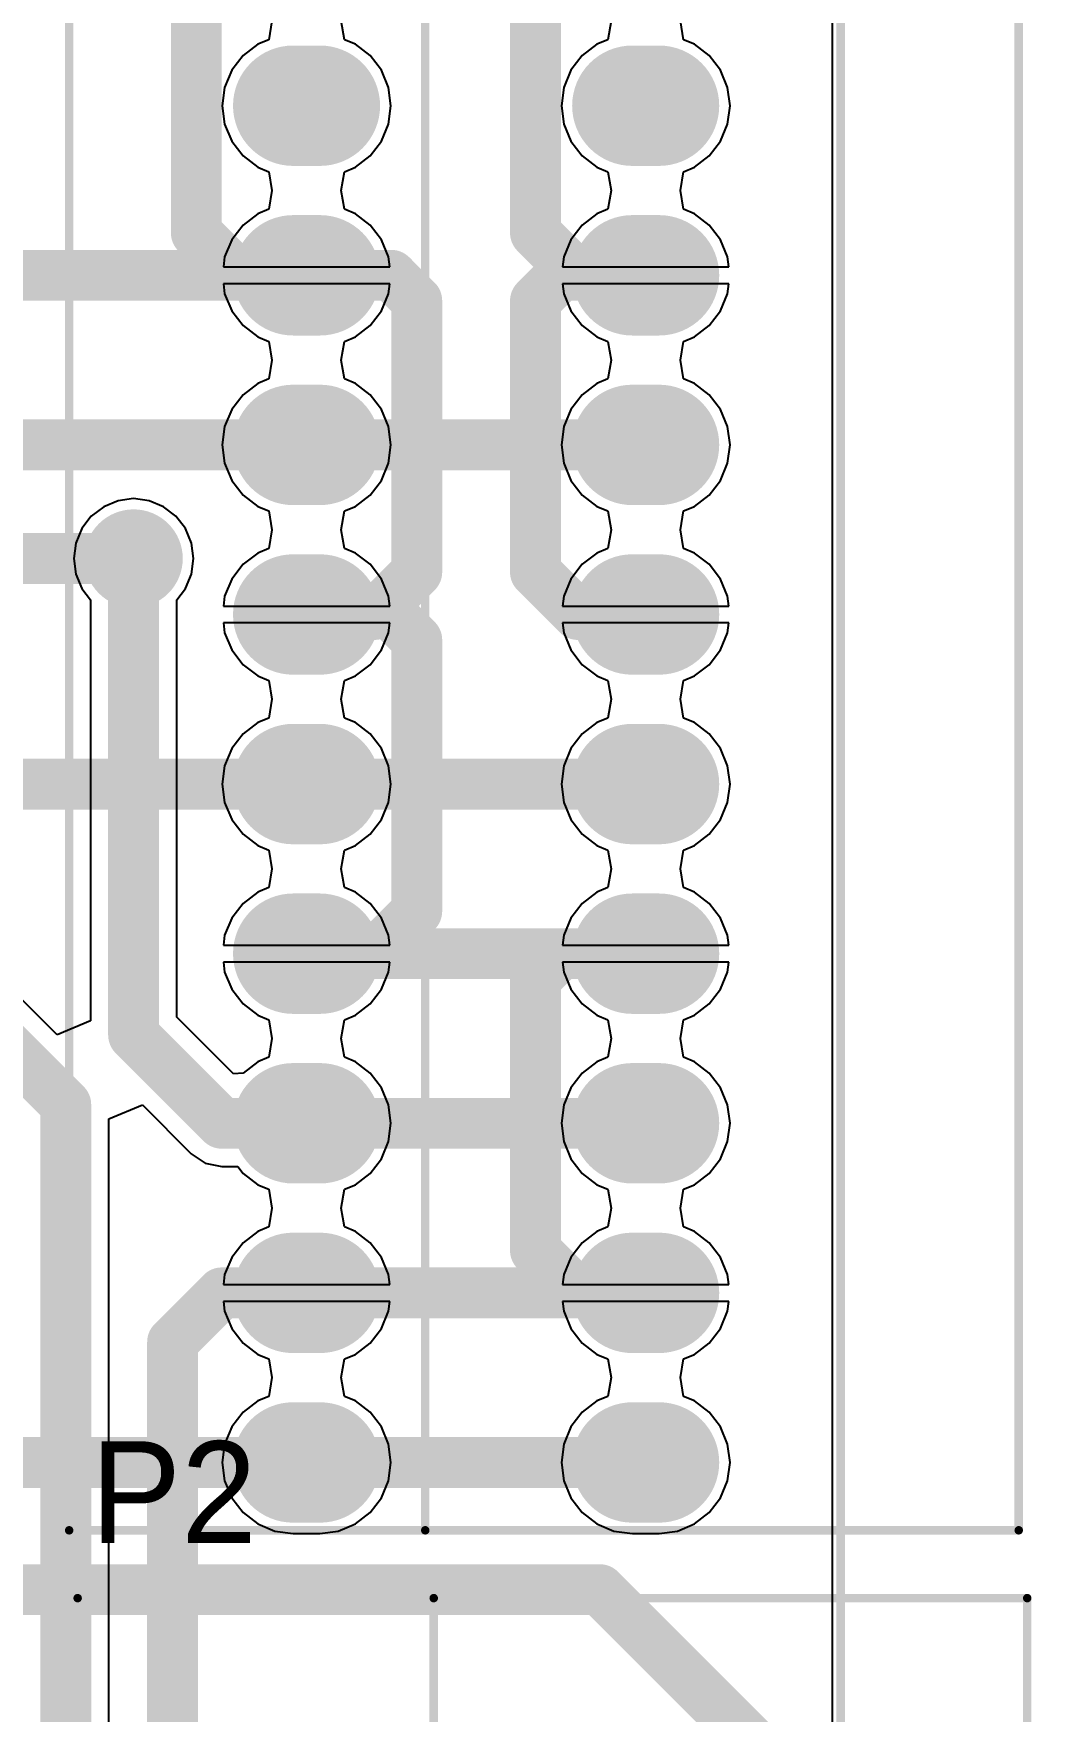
# Model space of a CAD drawing. Header units: millimetres. Extents: x 2.82 to 7.12, y 0.77 to 5.15.
# Drawn here: x 6.529 to 7.117, y 3.668 to 4.658 of the extents above; entities that cross this region are included whole.
import ezdxf

# ---------------------------------------------------------------- set-up
doc = ezdxf.new("R2010")
doc.units = ezdxf.units.MM
doc.header["$MEASUREMENT"] = 0
for name, color, linetype in [('BottomLayer', 5, 'Continuous'), ('BottomSolder', 6, 'Continuous'), ('Mechanical1', 6, 'Continuous'), ('MultiLayer', 9, 'Continuous'), ('PadHoleLayer', 156, 'Continuous'), ('TopLayer', 1, 'Continuous'), ('TopOverlay', 2, 'Continuous'), ('TopSolder', 216, 'Continuous'), ('ViaHoleLayer', 16, 'Continuous')]:
    doc.layers.add(name, color=color, linetype=linetype)

# ---------------------------------------------------------------- blocks, each defined once
blk = doc.blocks.new('S______T________40')
at = {"layer": 'TopOverlay', "const_width": 0.005}
for points in [[(-0.04, 0.34), (1.08, 0.34)], [(1.08, 0.34), (1.08, -0.22)], [(-0.04, 0.13), (1.08, 0.13)], [(-0.04, -0.22), (1.08, -0.22)]]:
    blk.add_lwpolyline(points, dxfattribs=at)
at = {"layer": 'TopOverlay', "const_width": 0.0025}
for points in [[(1.07875, 0.34, 1), (1.08125, 0.34, 1)], [(1.07875, 0.34, 1), (1.08125, 0.34, 1)], [(1.07875, 0.13, 1), (1.08125, 0.13, 1)], [(1.07875, -0.22, 1), (1.08125, -0.22, 1)], [(1.07875, -0.22, 1), (1.08125, -0.22, 1)]]:
    blk.add_lwpolyline(points, format="xyb", close=True, dxfattribs=at)
blk = doc.blocks.new('S______T________41')
at = {"layer": 'BottomLayer', "const_width": 0.06299}
for points in [[(0, 0.20787), (0, 0.19213)], [(0.1, 0.20787), (0.1, 0.19213)], [(0.2, 0.20787), (0.2, 0.19213)], [(0.3, 0.20787), (0.3, 0.19213)], [(0.4, 0.20787), (0.4, 0.19213)], [(0.5, 0.20787), (0.5, 0.19213)], [(0.6, 0.20787), (0.6, 0.19213)], [(0.7, 0.20787), (0.7, 0.19213)], [(0.8, 0.20787), (0.8, 0.19213)], [(0, 0.00787), (0, -0.00787)], [(0.1, 0.00787), (0.1, -0.00787)], [(0.2, 0.00787), (0.2, -0.00787)], [(0.3, 0.00787), (0.3, -0.00787)], [(0.4, 0.00787), (0.4, -0.00787)], [(0.5, 0.00787), (0.5, -0.00787)], [(0.6, 0.00787), (0.6, -0.00787)], [(0.7, 0.00787), (0.7, -0.00787)], [(0.8, 0.00787), (0.8, -0.00787)]]:
    blk.add_lwpolyline(points, dxfattribs=at)
at = {"layer": 'BottomLayer', "const_width": 0.0315}
for points in [[(-0.01575, 0.20787, 1), (0.01575, 0.20787, 1)], [(0.08425, 0.20787, 1), (0.11575, 0.20787, 1)], [(0.18425, 0.20787, 1), (0.21575, 0.20787, 1)], [(0.28425, 0.20787, 1), (0.31575, 0.20787, 1)], [(0.38425, 0.20787, 1), (0.41575, 0.20787, 1)], [(0.48425, 0.20787, 1), (0.51575, 0.20787, 1)], [(0.58425, 0.20787, 1), (0.61575, 0.20787, 1)], [(0.68425, 0.20787, 1), (0.71575, 0.20787, 1)], [(0.78425, 0.20787, 1), (0.81575, 0.20787, 1)], [(-0.01575, 0.19213, 1), (0.01575, 0.19213, 1)], [(0.08425, 0.19213, 1), (0.11575, 0.19213, 1)], [(0.18425, 0.19213, 1), (0.21575, 0.19213, 1)], [(0.28425, 0.19213, 1), (0.31575, 0.19213, 1)], [(0.38425, 0.19213, 1), (0.41575, 0.19213, 1)], [(0.48425, 0.19213, 1), (0.51575, 0.19213, 1)], [(0.58425, 0.19213, 1), (0.61575, 0.19213, 1)], [(0.68425, 0.19213, 1), (0.71575, 0.19213, 1)], [(0.78425, 0.19213, 1), (0.81575, 0.19213, 1)], [(-0.01575, 0.00787, 1), (0.01575, 0.00787, 1)], [(0.08425, 0.00787, 1), (0.11575, 0.00787, 1)], [(0.18425, 0.00787, 1), (0.21575, 0.00787, 1)], [(0.28425, 0.00787, 1), (0.31575, 0.00787, 1)], [(0.38425, 0.00787, 1), (0.41575, 0.00787, 1)], [(0.48425, 0.00787, 1), (0.51575, 0.00787, 1)], [(0.58425, 0.00787, 1), (0.61575, 0.00787, 1)], [(0.68425, 0.00787, 1), (0.71575, 0.00787, 1)], [(0.78425, 0.00787, 1), (0.81575, 0.00787, 1)], [(-0.01575, -0.00787, 1), (0.01575, -0.00787, 1)], [(0.08425, -0.00787, 1), (0.11575, -0.00787, 1)], [(0.18425, -0.00787, 1), (0.21575, -0.00787, 1)], [(0.28425, -0.00787, 1), (0.31575, -0.00787, 1)], [(0.38425, -0.00787, 1), (0.41575, -0.00787, 1)], [(0.48425, -0.00787, 1), (0.51575, -0.00787, 1)], [(0.58425, -0.00787, 1), (0.61575, -0.00787, 1)], [(0.68425, -0.00787, 1), (0.71575, -0.00787, 1)], [(0.78425, -0.00787, 1), (0.81575, -0.00787, 1)]]:
    blk.add_lwpolyline(points, format="xyb", close=True, dxfattribs=at)
at = {"layer": 'BottomSolder', "const_width": 0.07099}
for points in [[(0, 0.20787), (0, 0.19213)], [(0.1, 0.20787), (0.1, 0.19213)], [(0.2, 0.20787), (0.2, 0.19213)], [(0.3, 0.20787), (0.3, 0.19213)], [(0.4, 0.20787), (0.4, 0.19213)], [(0.5, 0.20787), (0.5, 0.19213)], [(0.6, 0.20787), (0.6, 0.19213)], [(0.7, 0.20787), (0.7, 0.19213)], [(0.8, 0.20787), (0.8, 0.19213)], [(0, 0.00787), (0, -0.00787)], [(0.1, 0.00787), (0.1, -0.00787)], [(0.2, 0.00787), (0.2, -0.00787)], [(0.3, 0.00787), (0.3, -0.00787)], [(0.4, 0.00787), (0.4, -0.00787)], [(0.5, 0.00787), (0.5, -0.00787)], [(0.6, 0.00787), (0.6, -0.00787)], [(0.7, 0.00787), (0.7, -0.00787)], [(0.8, 0.00787), (0.8, -0.00787)]]:
    blk.add_lwpolyline(points, dxfattribs=at)
at = {"layer": 'BottomSolder', "const_width": 0.0355}
for points in [[(-0.01775, 0.20787, 1), (0.01775, 0.20787, 1)], [(0.08225, 0.20787, 1), (0.11775, 0.20787, 1)], [(0.18225, 0.20787, 1), (0.21775, 0.20787, 1)], [(0.28225, 0.20787, 1), (0.31775, 0.20787, 1)], [(0.38225, 0.20787, 1), (0.41775, 0.20787, 1)], [(0.48225, 0.20787, 1), (0.51775, 0.20787, 1)], [(0.58225, 0.20787, 1), (0.61775, 0.20787, 1)], [(0.68225, 0.20787, 1), (0.71775, 0.20787, 1)], [(0.78225, 0.20787, 1), (0.81775, 0.20787, 1)], [(-0.01775, 0.19213, 1), (0.01775, 0.19213, 1)], [(0.08225, 0.19213, 1), (0.11775, 0.19213, 1)], [(0.18225, 0.19213, 1), (0.21775, 0.19213, 1)], [(0.28225, 0.19213, 1), (0.31775, 0.19213, 1)], [(0.38225, 0.19213, 1), (0.41775, 0.19213, 1)], [(0.48225, 0.19213, 1), (0.51775, 0.19213, 1)], [(0.58225, 0.19213, 1), (0.61775, 0.19213, 1)], [(0.68225, 0.19213, 1), (0.71775, 0.19213, 1)], [(0.78225, 0.19213, 1), (0.81775, 0.19213, 1)], [(-0.01775, 0.00787, 1), (0.01775, 0.00787, 1)], [(0.08225, 0.00787, 1), (0.11775, 0.00787, 1)], [(0.18225, 0.00787, 1), (0.21775, 0.00787, 1)], [(0.28225, 0.00787, 1), (0.31775, 0.00787, 1)], [(0.38225, 0.00787, 1), (0.41775, 0.00787, 1)], [(0.48225, 0.00787, 1), (0.51775, 0.00787, 1)], [(0.58225, 0.00787, 1), (0.61775, 0.00787, 1)], [(0.68225, 0.00787, 1), (0.71775, 0.00787, 1)], [(0.78225, 0.00787, 1), (0.81775, 0.00787, 1)], [(-0.01775, -0.00787, 1), (0.01775, -0.00787, 1)], [(0.08225, -0.00787, 1), (0.11775, -0.00787, 1)], [(0.18225, -0.00787, 1), (0.21775, -0.00787, 1)], [(0.28225, -0.00787, 1), (0.31775, -0.00787, 1)], [(0.38225, -0.00787, 1), (0.41775, -0.00787, 1)], [(0.48225, -0.00787, 1), (0.51775, -0.00787, 1)], [(0.58225, -0.00787, 1), (0.61775, -0.00787, 1)], [(0.68225, -0.00787, 1), (0.71775, -0.00787, 1)], [(0.78225, -0.00787, 1), (0.81775, -0.00787, 1)]]:
    blk.add_lwpolyline(points, format="xyb", close=True, dxfattribs=at)
at = {"layer": 'MultiLayer', "const_width": 0.06299}
for points in [[(0, 0.20787), (0, 0.19213)], [(0.1, 0.20787), (0.1, 0.19213)], [(0.2, 0.20787), (0.2, 0.19213)], [(0.3, 0.20787), (0.3, 0.19213)], [(0.4, 0.20787), (0.4, 0.19213)], [(0.5, 0.20787), (0.5, 0.19213)], [(0.6, 0.20787), (0.6, 0.19213)], [(0.7, 0.20787), (0.7, 0.19213)], [(0.8, 0.20787), (0.8, 0.19213)], [(0, 0.00787), (0, -0.00787)], [(0.1, 0.00787), (0.1, -0.00787)], [(0.2, 0.00787), (0.2, -0.00787)], [(0.3, 0.00787), (0.3, -0.00787)], [(0.4, 0.00787), (0.4, -0.00787)], [(0.5, 0.00787), (0.5, -0.00787)], [(0.6, 0.00787), (0.6, -0.00787)], [(0.7, 0.00787), (0.7, -0.00787)], [(0.8, 0.00787), (0.8, -0.00787)]]:
    blk.add_lwpolyline(points, dxfattribs=at)
at = {"layer": 'MultiLayer', "const_width": 0.0315}
for points in [[(-0.01575, 0.20787, 1), (0.01575, 0.20787, 1)], [(0.08425, 0.20787, 1), (0.11575, 0.20787, 1)], [(0.18425, 0.20787, 1), (0.21575, 0.20787, 1)], [(0.28425, 0.20787, 1), (0.31575, 0.20787, 1)], [(0.38425, 0.20787, 1), (0.41575, 0.20787, 1)], [(0.48425, 0.20787, 1), (0.51575, 0.20787, 1)], [(0.58425, 0.20787, 1), (0.61575, 0.20787, 1)], [(0.68425, 0.20787, 1), (0.71575, 0.20787, 1)], [(0.78425, 0.20787, 1), (0.81575, 0.20787, 1)], [(-0.01575, 0.19213, 1), (0.01575, 0.19213, 1)], [(0.08425, 0.19213, 1), (0.11575, 0.19213, 1)], [(0.18425, 0.19213, 1), (0.21575, 0.19213, 1)], [(0.28425, 0.19213, 1), (0.31575, 0.19213, 1)], [(0.38425, 0.19213, 1), (0.41575, 0.19213, 1)], [(0.48425, 0.19213, 1), (0.51575, 0.19213, 1)], [(0.58425, 0.19213, 1), (0.61575, 0.19213, 1)], [(0.68425, 0.19213, 1), (0.71575, 0.19213, 1)], [(0.78425, 0.19213, 1), (0.81575, 0.19213, 1)], [(-0.01575, 0.00787, 1), (0.01575, 0.00787, 1)], [(0.08425, 0.00787, 1), (0.11575, 0.00787, 1)], [(0.18425, 0.00787, 1), (0.21575, 0.00787, 1)], [(0.28425, 0.00787, 1), (0.31575, 0.00787, 1)], [(0.38425, 0.00787, 1), (0.41575, 0.00787, 1)], [(0.48425, 0.00787, 1), (0.51575, 0.00787, 1)], [(0.58425, 0.00787, 1), (0.61575, 0.00787, 1)], [(0.68425, 0.00787, 1), (0.71575, 0.00787, 1)], [(0.78425, 0.00787, 1), (0.81575, 0.00787, 1)], [(-0.01575, -0.00787, 1), (0.01575, -0.00787, 1)], [(0.08425, -0.00787, 1), (0.11575, -0.00787, 1)], [(0.18425, -0.00787, 1), (0.21575, -0.00787, 1)], [(0.28425, -0.00787, 1), (0.31575, -0.00787, 1)], [(0.38425, -0.00787, 1), (0.41575, -0.00787, 1)], [(0.48425, -0.00787, 1), (0.51575, -0.00787, 1)], [(0.58425, -0.00787, 1), (0.61575, -0.00787, 1)], [(0.68425, -0.00787, 1), (0.71575, -0.00787, 1)], [(0.78425, -0.00787, 1), (0.81575, -0.00787, 1)]]:
    blk.add_lwpolyline(points, format="xyb", close=True, dxfattribs=at)
at = {"layer": 'PadHoleLayer', "const_width": 0.01969}
for points in [[(-0.00984, 0.2, 1), (0.00984, 0.2, 1)], [(0.09016, 0.2, 1), (0.10984, 0.2, 1)], [(0.19016, 0.2, 1), (0.20984, 0.2, 1)], [(0.29016, 0.2, 1), (0.30984, 0.2, 1)], [(0.39016, 0.2, 1), (0.40984, 0.2, 1)], [(0.49016, 0.2, 1), (0.50984, 0.2, 1)], [(0.59016, 0.2, 1), (0.60984, 0.2, 1)], [(0.69016, 0.2, 1), (0.70984, 0.2, 1)], [(0.79016, 0.2, 1), (0.80984, 0.2, 1)], [(-0.00984, 0, 1), (0.00984, 0, 1)], [(0.09016, 0, 1), (0.10984, 0, 1)], [(0.19016, 0, 1), (0.20984, 0, 1)], [(0.29016, 0, 1), (0.30984, 0, 1)], [(0.39016, 0, 1), (0.40984, 0, 1)], [(0.49016, 0, 1), (0.50984, 0, 1)], [(0.59016, 0, 1), (0.60984, 0, 1)], [(0.69016, 0, 1), (0.70984, 0, 1)], [(0.79016, 0, 1), (0.80984, 0, 1)]]:
    blk.add_lwpolyline(points, format="xyb", close=True, dxfattribs=at)
at = {"layer": 'TopLayer', "const_width": 0.06299}
for points in [[(0, 0.20787), (0, 0.19213)], [(0.1, 0.20787), (0.1, 0.19213)], [(0.2, 0.20787), (0.2, 0.19213)], [(0.3, 0.20787), (0.3, 0.19213)], [(0.4, 0.20787), (0.4, 0.19213)], [(0.5, 0.20787), (0.5, 0.19213)], [(0.6, 0.20787), (0.6, 0.19213)], [(0.7, 0.20787), (0.7, 0.19213)], [(0.8, 0.20787), (0.8, 0.19213)], [(0, 0.00787), (0, -0.00787)], [(0.1, 0.00787), (0.1, -0.00787)], [(0.2, 0.00787), (0.2, -0.00787)], [(0.3, 0.00787), (0.3, -0.00787)], [(0.4, 0.00787), (0.4, -0.00787)], [(0.5, 0.00787), (0.5, -0.00787)], [(0.6, 0.00787), (0.6, -0.00787)], [(0.7, 0.00787), (0.7, -0.00787)], [(0.8, 0.00787), (0.8, -0.00787)]]:
    blk.add_lwpolyline(points, dxfattribs=at)
at = {"layer": 'TopLayer', "const_width": 0.0315}
for points in [[(-0.01575, 0.20787, 1), (0.01575, 0.20787, 1)], [(0.08425, 0.20787, 1), (0.11575, 0.20787, 1)], [(0.18425, 0.20787, 1), (0.21575, 0.20787, 1)], [(0.28425, 0.20787, 1), (0.31575, 0.20787, 1)], [(0.38425, 0.20787, 1), (0.41575, 0.20787, 1)], [(0.48425, 0.20787, 1), (0.51575, 0.20787, 1)], [(0.58425, 0.20787, 1), (0.61575, 0.20787, 1)], [(0.68425, 0.20787, 1), (0.71575, 0.20787, 1)], [(0.78425, 0.20787, 1), (0.81575, 0.20787, 1)], [(-0.01575, 0.19213, 1), (0.01575, 0.19213, 1)], [(0.08425, 0.19213, 1), (0.11575, 0.19213, 1)], [(0.18425, 0.19213, 1), (0.21575, 0.19213, 1)], [(0.28425, 0.19213, 1), (0.31575, 0.19213, 1)], [(0.38425, 0.19213, 1), (0.41575, 0.19213, 1)], [(0.48425, 0.19213, 1), (0.51575, 0.19213, 1)], [(0.58425, 0.19213, 1), (0.61575, 0.19213, 1)], [(0.68425, 0.19213, 1), (0.71575, 0.19213, 1)], [(0.78425, 0.19213, 1), (0.81575, 0.19213, 1)], [(-0.01575, 0.00787, 1), (0.01575, 0.00787, 1)], [(0.08425, 0.00787, 1), (0.11575, 0.00787, 1)], [(0.18425, 0.00787, 1), (0.21575, 0.00787, 1)], [(0.28425, 0.00787, 1), (0.31575, 0.00787, 1)], [(0.38425, 0.00787, 1), (0.41575, 0.00787, 1)], [(0.48425, 0.00787, 1), (0.51575, 0.00787, 1)], [(0.58425, 0.00787, 1), (0.61575, 0.00787, 1)], [(0.68425, 0.00787, 1), (0.71575, 0.00787, 1)], [(0.78425, 0.00787, 1), (0.81575, 0.00787, 1)], [(-0.01575, -0.00787, 1), (0.01575, -0.00787, 1)], [(0.08425, -0.00787, 1), (0.11575, -0.00787, 1)], [(0.18425, -0.00787, 1), (0.21575, -0.00787, 1)], [(0.28425, -0.00787, 1), (0.31575, -0.00787, 1)], [(0.38425, -0.00787, 1), (0.41575, -0.00787, 1)], [(0.48425, -0.00787, 1), (0.51575, -0.00787, 1)], [(0.58425, -0.00787, 1), (0.61575, -0.00787, 1)], [(0.68425, -0.00787, 1), (0.71575, -0.00787, 1)], [(0.78425, -0.00787, 1), (0.81575, -0.00787, 1)]]:
    blk.add_lwpolyline(points, format="xyb", close=True, dxfattribs=at)
at = {"layer": 'TopOverlay', "const_width": 0.005}
for points in [[(-0.04, 0.34), (1.08, 0.34)], [(-0.04, 0.34), (-0.04, -0.22)], [(-0.04, 0.13), (1.08, 0.13)], [(-0.04, -0.22), (1.08, -0.22)]]:
    blk.add_lwpolyline(points, dxfattribs=at)
at = {"layer": 'TopOverlay', "const_width": 0.0025}
for points in [[(-0.04125, 0.34, 1), (-0.03875, 0.34, 1)], [(-0.04125, 0.34, 1), (-0.03875, 0.34, 1)], [(-0.04125, 0.13, 1), (-0.03875, 0.13, 1)], [(-0.04125, -0.22, 1), (-0.03875, -0.22, 1)], [(-0.04125, -0.22, 1), (-0.03875, -0.22, 1)]]:
    blk.add_lwpolyline(points, format="xyb", close=True, dxfattribs=at)
at = {"layer": 'TopSolder', "const_width": 0.07099}
for points in [[(0, 0.20787), (0, 0.19213)], [(0.1, 0.20787), (0.1, 0.19213)], [(0.2, 0.20787), (0.2, 0.19213)], [(0.3, 0.20787), (0.3, 0.19213)], [(0.4, 0.20787), (0.4, 0.19213)], [(0.5, 0.20787), (0.5, 0.19213)], [(0.6, 0.20787), (0.6, 0.19213)], [(0.7, 0.20787), (0.7, 0.19213)], [(0.8, 0.20787), (0.8, 0.19213)], [(0, 0.00787), (0, -0.00787)], [(0.1, 0.00787), (0.1, -0.00787)], [(0.2, 0.00787), (0.2, -0.00787)], [(0.3, 0.00787), (0.3, -0.00787)], [(0.4, 0.00787), (0.4, -0.00787)], [(0.5, 0.00787), (0.5, -0.00787)], [(0.6, 0.00787), (0.6, -0.00787)], [(0.7, 0.00787), (0.7, -0.00787)], [(0.8, 0.00787), (0.8, -0.00787)]]:
    blk.add_lwpolyline(points, dxfattribs=at)
at = {"layer": 'TopSolder', "const_width": 0.0355}
for points in [[(-0.01775, 0.20787, 1), (0.01775, 0.20787, 1)], [(0.08225, 0.20787, 1), (0.11775, 0.20787, 1)], [(0.18225, 0.20787, 1), (0.21775, 0.20787, 1)], [(0.28225, 0.20787, 1), (0.31775, 0.20787, 1)], [(0.38225, 0.20787, 1), (0.41775, 0.20787, 1)], [(0.48225, 0.20787, 1), (0.51775, 0.20787, 1)], [(0.58225, 0.20787, 1), (0.61775, 0.20787, 1)], [(0.68225, 0.20787, 1), (0.71775, 0.20787, 1)], [(0.78225, 0.20787, 1), (0.81775, 0.20787, 1)], [(-0.01775, 0.19213, 1), (0.01775, 0.19213, 1)], [(0.08225, 0.19213, 1), (0.11775, 0.19213, 1)], [(0.18225, 0.19213, 1), (0.21775, 0.19213, 1)], [(0.28225, 0.19213, 1), (0.31775, 0.19213, 1)], [(0.38225, 0.19213, 1), (0.41775, 0.19213, 1)], [(0.48225, 0.19213, 1), (0.51775, 0.19213, 1)], [(0.58225, 0.19213, 1), (0.61775, 0.19213, 1)], [(0.68225, 0.19213, 1), (0.71775, 0.19213, 1)], [(0.78225, 0.19213, 1), (0.81775, 0.19213, 1)], [(-0.01775, 0.00787, 1), (0.01775, 0.00787, 1)], [(0.08225, 0.00787, 1), (0.11775, 0.00787, 1)], [(0.18225, 0.00787, 1), (0.21775, 0.00787, 1)], [(0.28225, 0.00787, 1), (0.31775, 0.00787, 1)], [(0.38225, 0.00787, 1), (0.41775, 0.00787, 1)], [(0.48225, 0.00787, 1), (0.51775, 0.00787, 1)], [(0.58225, 0.00787, 1), (0.61775, 0.00787, 1)], [(0.68225, 0.00787, 1), (0.71775, 0.00787, 1)], [(0.78225, 0.00787, 1), (0.81775, 0.00787, 1)], [(-0.01775, -0.00787, 1), (0.01775, -0.00787, 1)], [(0.08225, -0.00787, 1), (0.11775, -0.00787, 1)], [(0.18225, -0.00787, 1), (0.21775, -0.00787, 1)], [(0.28225, -0.00787, 1), (0.31775, -0.00787, 1)], [(0.38225, -0.00787, 1), (0.41775, -0.00787, 1)], [(0.48225, -0.00787, 1), (0.51775, -0.00787, 1)], [(0.58225, -0.00787, 1), (0.61775, -0.00787, 1)], [(0.68225, -0.00787, 1), (0.71775, -0.00787, 1)], [(0.78225, -0.00787, 1), (0.81775, -0.00787, 1)]]:
    blk.add_lwpolyline(points, format="xyb", close=True, dxfattribs=at)

msp = doc.modelspace()

# ---------------------------------------------------------------- linework, layer by layer
at = {"layer": 'BottomLayer', "const_width": 0.03}
for points in [[(6.48964, 4.515), (6.69, 4.515)], [(6.227, 4.415), (6.69, 4.415)], [(6.69, 4.415), (6.89, 4.415)], [(4.46233, 4.348), (6.588, 4.348)], [(4.40843, 4.215), (6.69, 4.215)], [(6.69, 4.215), (6.89, 4.215)], [(6.69, 4.115), (6.89, 4.115)], [(6.69, 4.015), (6.89, 4.015)], [(6.69, 3.915), (6.89, 3.915)], [(6.392, 3.815), (6.69, 3.815)], [(6.69, 3.815), (6.89, 3.815)], [(5.58554, 3.74), (6.863, 3.74)], [(6.863, 3.74), (6.96, 3.643)]]:
    msp.add_lwpolyline(points, dxfattribs=at)
at = {"layer": 'BottomLayer'}
for points, const_width in [([(6.6825, 4.515, 1), (6.6975, 4.515, 1)], 0.015), ([(6.6825, 4.415, 1), (6.6975, 4.415, 1)], 0.015), ([(6.6825, 4.415, 1), (6.6975, 4.415, 1)], 0.015), ([(6.8825, 4.415, 1), (6.8975, 4.415, 1)], 0.015), ([(6.5755, 4.348, 1), (6.6005, 4.348, 1)], 0.025), ([(6.5805, 4.348, 1), (6.5955, 4.348, 1)], 0.015), ([(6.6825, 4.215, 1), (6.6975, 4.215, 1)], 0.015), ([(6.6825, 4.215, 1), (6.6975, 4.215, 1)], 0.015), ([(6.8825, 4.215, 1), (6.8975, 4.215, 1)], 0.015), ([(6.6825, 4.115, 1), (6.6975, 4.115, 1)], 0.015), ([(6.8825, 4.115, 1), (6.8975, 4.115, 1)], 0.015), ([(6.6825, 4.015, 1), (6.6975, 4.015, 1)], 0.015), ([(6.8825, 4.015, 1), (6.8975, 4.015, 1)], 0.015), ([(6.6825, 3.915, 1), (6.6975, 3.915, 1)], 0.015), ([(6.8825, 3.915, 1), (6.8975, 3.915, 1)], 0.015), ([(6.6825, 3.815, 1), (6.6975, 3.815, 1)], 0.015), ([(6.6825, 3.815, 1), (6.6975, 3.815, 1)], 0.015), ([(6.8825, 3.815, 1), (6.8975, 3.815, 1)], 0.015), ([(6.8555, 3.74, 1), (6.8705, 3.74, 1)], 0.015), ([(6.8555, 3.74, 1), (6.8705, 3.74, 1)], 0.015)]:
    msp.add_lwpolyline(points, format="xyb", close=True, dxfattribs=dict(at, const_width=const_width))
at = {"layer": 'BottomSolder', "const_width": 0.029}
msp.add_lwpolyline([(6.5735, 4.348, 1), (6.6025, 4.348, 1)], format="xyb", close=True, dxfattribs=at)
at = {"layer": 'Mechanical1', "const_width": 0.005}
msp.add_lwpolyline([(7.005, 0.995), (7.005, 4.945)], dxfattribs=at)
at = {"layer": 'MultiLayer', "const_width": 0.025}
msp.add_lwpolyline([(6.5755, 4.348, 1), (6.6005, 4.348, 1)], format="xyb", close=True, dxfattribs=at)
at = {"layer": 'TopLayer'}
for p, q in [((7, 4.90216), (7, 1)), ((6.66956, 4.665), (6.66769, 4.65394)), ((6.71231, 4.65394), (6.71044, 4.665)), ((6.86956, 4.665), (6.86769, 4.65394)), ((6.91231, 4.65394), (6.91044, 4.665)), ((6.6612, 4.65125), (6.65253, 4.6446)), ((6.66769, 4.65394), (6.6612, 4.65125)), ((6.7188, 4.65125), (6.71231, 4.65394)), ((6.72747, 4.6446), (6.7188, 4.65125)), ((6.8612, 4.65125), (6.85253, 4.6446)), ((6.86769, 4.65394), (6.8612, 4.65125)), ((6.9188, 4.65125), (6.91231, 4.65394)), ((6.92747, 4.6446), (6.9188, 4.65125)), ((6.65253, 4.6446), (6.64588, 4.63593)), ((6.73412, 4.63593), (6.72747, 4.6446)), ((6.85253, 4.6446), (6.84588, 4.63593)), ((6.93412, 4.63593), (6.92747, 4.6446)), ((6.64588, 4.63593), (6.6417, 4.62583)), ((6.7383, 4.62583), (6.73412, 4.63593)), ((6.84588, 4.63593), (6.8417, 4.62583)), ((6.9383, 4.62583), (6.93412, 4.63593)), ((6.6417, 4.62583), (6.64027, 4.615)), ((6.73973, 4.615), (6.7383, 4.62583)), ((6.8417, 4.62583), (6.84027, 4.615)), ((6.93973, 4.615), (6.9383, 4.62583)), ((6.64027, 4.615), (6.6417, 4.60417)), ((6.7383, 4.60417), (6.73973, 4.615)), ((6.84027, 4.615), (6.8417, 4.60417)), ((6.9383, 4.60417), (6.93973, 4.615)), ((6.6417, 4.60417), (6.64588, 4.59407)), ((6.73412, 4.59407), (6.7383, 4.60417)), ((6.8417, 4.60417), (6.84588, 4.59407)), ((6.93412, 4.59407), (6.9383, 4.60417)), ((6.64588, 4.59407), (6.65253, 4.5854)), ((6.72747, 4.5854), (6.73412, 4.59407)), ((6.84588, 4.59407), (6.85253, 4.5854)), ((6.92747, 4.5854), (6.93412, 4.59407)), ((6.65253, 4.5854), (6.6612, 4.57875)), ((6.7188, 4.57875), (6.72747, 4.5854)), ((6.85253, 4.5854), (6.8612, 4.57875)), ((6.9188, 4.57875), (6.92747, 4.5854)), ((6.6612, 4.57875), (6.66769, 4.57606)), ((6.66769, 4.57606), (6.66956, 4.565)), ((6.71044, 4.565), (6.71231, 4.57606)), ((6.71231, 4.57606), (6.7188, 4.57875)), ((6.8612, 4.57875), (6.86769, 4.57606)), ((6.86769, 4.57606), (6.86956, 4.565)), ((6.91044, 4.565), (6.91231, 4.57606)), ((6.91231, 4.57606), (6.9188, 4.57875)), ((6.66956, 4.565), (6.66769, 4.55394)), ((6.71231, 4.55394), (6.71044, 4.565)), ((6.86956, 4.565), (6.86769, 4.55394)), ((6.91231, 4.55394), (6.91044, 4.565)), ((6.6612, 4.55125), (6.65253, 4.5446)), ((6.66769, 4.55394), (6.6612, 4.55125)), ((6.7188, 4.55125), (6.71231, 4.55394)), ((6.72747, 4.5446), (6.7188, 4.55125)), ((6.8612, 4.55125), (6.85253, 4.5446)), ((6.86769, 4.55394), (6.8612, 4.55125)), ((6.9188, 4.55125), (6.91231, 4.55394)), ((6.92747, 4.5446), (6.9188, 4.55125)), ((6.65253, 4.5446), (6.64588, 4.53593)), ((6.73412, 4.53593), (6.72747, 4.5446)), ((6.85253, 4.5446), (6.84588, 4.53593)), ((6.93412, 4.53593), (6.92747, 4.5446)), ((6.64588, 4.53593), (6.6417, 4.52583)), ((6.7383, 4.52583), (6.73412, 4.53593)), ((6.84588, 4.53593), (6.8417, 4.52583)), ((6.9383, 4.52583), (6.93412, 4.53593)), ((6.6417, 4.52583), (6.64093, 4.52)), ((6.73907, 4.52), (6.7383, 4.52583)), ((6.8417, 4.52583), (6.84093, 4.52)), ((6.93907, 4.52), (6.9383, 4.52583)), ((6.64093, 4.52), (6.69, 4.52)), ((6.69, 4.52), (6.73907, 4.52)), ((6.84093, 4.52), (6.89, 4.52)), ((6.89, 4.52), (6.93907, 4.52)), ((6.69, 4.51), (6.64093, 4.51)), ((6.64093, 4.51), (6.6417, 4.50417)), ((6.6417, 4.50417), (6.64588, 4.49407)), ((6.73907, 4.51), (6.69, 4.51)), ((6.73412, 4.49407), (6.7383, 4.50417)), ((6.7383, 4.50417), (6.73907, 4.51)), ((6.89, 4.51), (6.84093, 4.51)), ((6.84093, 4.51), (6.8417, 4.50417)), ((6.8417, 4.50417), (6.84588, 4.49407)), ((6.93907, 4.51), (6.89, 4.51)), ((6.93412, 4.49407), (6.9383, 4.50417)), ((6.9383, 4.50417), (6.93907, 4.51)), ((6.64588, 4.49407), (6.65253, 4.4854)), ((6.72747, 4.4854), (6.73412, 4.49407)), ((6.84588, 4.49407), (6.85253, 4.4854)), ((6.92747, 4.4854), (6.93412, 4.49407)), ((6.65253, 4.4854), (6.6612, 4.47875)), ((6.7188, 4.47875), (6.72747, 4.4854)), ((6.85253, 4.4854), (6.8612, 4.47875)), ((6.9188, 4.47875), (6.92747, 4.4854)), ((6.6612, 4.47875), (6.66769, 4.47606)), ((6.66769, 4.47606), (6.66956, 4.465)), ((6.71044, 4.465), (6.71231, 4.47606)), ((6.71231, 4.47606), (6.7188, 4.47875)), ((6.8612, 4.47875), (6.86769, 4.47606)), ((6.86769, 4.47606), (6.86956, 4.465)), ((6.91044, 4.465), (6.91231, 4.47606)), ((6.91231, 4.47606), (6.9188, 4.47875)), ((6.66956, 4.465), (6.66769, 4.45394)), ((6.71231, 4.45394), (6.71044, 4.465)), ((6.86956, 4.465), (6.86769, 4.45394)), ((6.91231, 4.45394), (6.91044, 4.465)), ((6.66769, 4.45394), (6.6612, 4.45125)), ((6.7188, 4.45125), (6.71231, 4.45394)), ((6.86769, 4.45394), (6.8612, 4.45125)), ((6.9188, 4.45125), (6.91231, 4.45394)), ((6.65253, 4.4446), (6.64588, 4.43593)), ((6.6612, 4.45125), (6.65253, 4.4446)), ((6.72747, 4.4446), (6.7188, 4.45125)), ((6.73412, 4.43593), (6.72747, 4.4446)), ((6.85253, 4.4446), (6.84588, 4.43593)), ((6.8612, 4.45125), (6.85253, 4.4446)), ((6.92747, 4.4446), (6.9188, 4.45125)), ((6.93412, 4.43593), (6.92747, 4.4446)), ((6.64588, 4.43593), (6.6417, 4.42583)), ((6.7383, 4.42583), (6.73412, 4.43593)), ((6.84588, 4.43593), (6.8417, 4.42583)), ((6.9383, 4.42583), (6.93412, 4.43593)), ((6.6417, 4.42583), (6.64027, 4.415)), ((6.73973, 4.415), (6.7383, 4.42583)), ((6.8417, 4.42583), (6.84027, 4.415)), ((6.93973, 4.415), (6.9383, 4.42583)), ((6.64027, 4.415), (6.6417, 4.40417)), ((6.7383, 4.40417), (6.73973, 4.415)), ((6.84027, 4.415), (6.8417, 4.40417)), ((6.9383, 4.40417), (6.93973, 4.415)), ((6.6417, 4.40417), (6.64588, 4.39407)), ((6.73412, 4.39407), (6.7383, 4.40417)), ((6.8417, 4.40417), (6.84588, 4.39407)), ((6.93412, 4.39407), (6.9383, 4.40417)), ((6.64588, 4.39407), (6.65253, 4.3854)), ((6.72747, 4.3854), (6.73412, 4.39407)), ((6.84588, 4.39407), (6.85253, 4.3854)), ((6.92747, 4.3854), (6.93412, 4.39407)), ((6.588, 4.3833), (6.57886, 4.3821)), ((6.59714, 4.3821), (6.588, 4.3833)), ((6.65253, 4.3854), (6.6612, 4.37875)), ((6.7188, 4.37875), (6.72747, 4.3854)), ((6.85253, 4.3854), (6.8612, 4.37875)), ((6.9188, 4.37875), (6.92747, 4.3854)), ((6.56304, 4.37296), (6.55743, 4.36565)), ((6.57035, 4.37857), (6.56304, 4.37296)), ((6.57886, 4.3821), (6.57035, 4.37857)), ((6.60565, 4.37857), (6.59714, 4.3821)), ((6.61296, 4.37296), (6.60565, 4.37857)), ((6.61857, 4.36565), (6.61296, 4.37296)), ((6.6612, 4.37875), (6.66769, 4.37606)), ((6.66769, 4.37606), (6.66956, 4.365)), ((6.71044, 4.365), (6.71231, 4.37606)), ((6.71231, 4.37606), (6.7188, 4.37875)), ((6.8612, 4.37875), (6.86769, 4.37606)), ((6.86769, 4.37606), (6.86956, 4.365)), ((6.91044, 4.365), (6.91231, 4.37606)), ((6.91231, 4.37606), (6.9188, 4.37875)), ((6.55743, 4.36565), (6.5539, 4.35714)), ((6.6221, 4.35714), (6.61857, 4.36565)), ((6.66956, 4.365), (6.66769, 4.35394)), ((6.71231, 4.35394), (6.71044, 4.365)), ((6.86956, 4.365), (6.86769, 4.35394)), ((6.91231, 4.35394), (6.91044, 4.365)), ((6.5539, 4.35714), (6.5527, 4.348)), ((6.6233, 4.348), (6.6221, 4.35714)), ((6.66769, 4.35394), (6.6612, 4.35125)), ((6.7188, 4.35125), (6.71231, 4.35394)), ((6.86769, 4.35394), (6.8612, 4.35125)), ((6.9188, 4.35125), (6.91231, 4.35394)), ((6.5527, 4.348), (6.5539, 4.33886)), ((6.6221, 4.33886), (6.6233, 4.348)), ((6.65253, 4.3446), (6.64588, 4.33593)), ((6.6612, 4.35125), (6.65253, 4.3446)), ((6.72747, 4.3446), (6.7188, 4.35125)), ((6.73412, 4.33593), (6.72747, 4.3446)), ((6.85253, 4.3446), (6.84588, 4.33593)), ((6.8612, 4.35125), (6.85253, 4.3446)), ((6.92747, 4.3446), (6.9188, 4.35125)), ((6.93412, 4.33593), (6.92747, 4.3446)), ((6.5539, 4.33886), (6.55743, 4.33035)), ((6.61857, 4.33035), (6.6221, 4.33886)), ((6.64588, 4.33593), (6.6417, 4.32583)), ((6.7383, 4.32583), (6.73412, 4.33593)), ((6.84588, 4.33593), (6.8417, 4.32583)), ((6.9383, 4.32583), (6.93412, 4.33593)), ((6.55743, 4.33035), (6.56251, 4.32373)), ((6.56251, 4.32373), (6.56251, 4.07538)), ((6.61349, 4.32373), (6.61857, 4.33035)), ((6.61349, 4.07756), (6.61349, 4.32373)), ((6.6417, 4.32583), (6.64093, 4.32)), ((6.73907, 4.32), (6.7383, 4.32583)), ((6.8417, 4.32583), (6.84093, 4.32)), ((6.93907, 4.32), (6.9383, 4.32583)), ((6.64093, 4.32), (6.69, 4.32)), ((6.69, 4.32), (6.73907, 4.32)), ((6.84093, 4.32), (6.89, 4.32)), ((6.89, 4.32), (6.93907, 4.32)), ((6.69, 4.31), (6.64093, 4.31)), ((6.64093, 4.31), (6.6417, 4.30417)), ((6.6417, 4.30417), (6.64588, 4.29407)), ((6.73907, 4.31), (6.69, 4.31)), ((6.73412, 4.29407), (6.7383, 4.30417)), ((6.7383, 4.30417), (6.73907, 4.31)), ((6.89, 4.31), (6.84093, 4.31)), ((6.84093, 4.31), (6.8417, 4.30417)), ((6.8417, 4.30417), (6.84588, 4.29407)), ((6.93907, 4.31), (6.89, 4.31)), ((6.93412, 4.29407), (6.9383, 4.30417)), ((6.9383, 4.30417), (6.93907, 4.31)), ((6.64588, 4.29407), (6.65253, 4.2854)), ((6.72747, 4.2854), (6.73412, 4.29407)), ((6.84588, 4.29407), (6.85253, 4.2854)), ((6.92747, 4.2854), (6.93412, 4.29407)), ((6.65253, 4.2854), (6.6612, 4.27875)), ((6.7188, 4.27875), (6.72747, 4.2854)), ((6.85253, 4.2854), (6.8612, 4.27875)), ((6.9188, 4.27875), (6.92747, 4.2854)), ((6.6612, 4.27875), (6.66769, 4.27606)), ((6.66769, 4.27606), (6.66956, 4.265)), ((6.71044, 4.265), (6.71231, 4.27606)), ((6.71231, 4.27606), (6.7188, 4.27875)), ((6.8612, 4.27875), (6.86769, 4.27606)), ((6.86769, 4.27606), (6.86956, 4.265)), ((6.91044, 4.265), (6.91231, 4.27606)), ((6.91231, 4.27606), (6.9188, 4.27875)), ((6.66956, 4.265), (6.66769, 4.25394)), ((6.71231, 4.25394), (6.71044, 4.265)), ((6.86956, 4.265), (6.86769, 4.25394)), ((6.91231, 4.25394), (6.91044, 4.265)), ((6.65253, 4.2446), (6.64588, 4.23593)), ((6.6612, 4.25125), (6.65253, 4.2446)), ((6.66769, 4.25394), (6.6612, 4.25125)), ((6.7188, 4.25125), (6.71231, 4.25394)), ((6.72747, 4.2446), (6.7188, 4.25125)), ((6.73412, 4.23593), (6.72747, 4.2446)), ((6.85253, 4.2446), (6.84588, 4.23593)), ((6.8612, 4.25125), (6.85253, 4.2446)), ((6.86769, 4.25394), (6.8612, 4.25125)), ((6.9188, 4.25125), (6.91231, 4.25394)), ((6.92747, 4.2446), (6.9188, 4.25125)), ((6.93412, 4.23593), (6.92747, 4.2446)), ((6.54283, 4.06722), (6.36983, 4.24022)), ((6.64588, 4.23593), (6.6417, 4.22583)), ((6.7383, 4.22583), (6.73412, 4.23593)), ((6.84588, 4.23593), (6.8417, 4.22583)), ((6.9383, 4.22583), (6.93412, 4.23593)), ((6.6417, 4.22583), (6.64027, 4.215)), ((6.73973, 4.215), (6.7383, 4.22583)), ((6.8417, 4.22583), (6.84027, 4.215)), ((6.93973, 4.215), (6.9383, 4.22583)), ((6.64027, 4.215), (6.6417, 4.20417)), ((6.7383, 4.20417), (6.73973, 4.215)), ((6.84027, 4.215), (6.8417, 4.20417)), ((6.9383, 4.20417), (6.93973, 4.215)), ((6.6417, 4.20417), (6.64588, 4.19407)), ((6.73412, 4.19407), (6.7383, 4.20417)), ((6.8417, 4.20417), (6.84588, 4.19407)), ((6.93412, 4.19407), (6.9383, 4.20417)), ((6.64588, 4.19407), (6.65253, 4.1854)), ((6.65253, 4.1854), (6.6612, 4.17875)), ((6.7188, 4.17875), (6.72747, 4.1854)), ((6.72747, 4.1854), (6.73412, 4.19407)), ((6.84588, 4.19407), (6.85253, 4.1854)), ((6.85253, 4.1854), (6.8612, 4.17875)), ((6.9188, 4.17875), (6.92747, 4.1854)), ((6.92747, 4.1854), (6.93412, 4.19407)), ((6.6612, 4.17875), (6.66769, 4.17606)), ((6.66769, 4.17606), (6.66956, 4.165)), ((6.71044, 4.165), (6.71231, 4.17606)), ((6.71231, 4.17606), (6.7188, 4.17875)), ((6.8612, 4.17875), (6.86769, 4.17606)), ((6.86769, 4.17606), (6.86956, 4.165)), ((6.91044, 4.165), (6.91231, 4.17606)), ((6.91231, 4.17606), (6.9188, 4.17875)), ((6.66956, 4.165), (6.66769, 4.15394)), ((6.71231, 4.15394), (6.71044, 4.165)), ((6.86956, 4.165), (6.86769, 4.15394)), ((6.91231, 4.15394), (6.91044, 4.165)), ((6.6612, 4.15125), (6.65253, 4.1446)), ((6.66769, 4.15394), (6.6612, 4.15125)), ((6.7188, 4.15125), (6.71231, 4.15394)), ((6.72747, 4.1446), (6.7188, 4.15125)), ((6.8612, 4.15125), (6.85253, 4.1446)), ((6.86769, 4.15394), (6.8612, 4.15125)), ((6.9188, 4.15125), (6.91231, 4.15394)), ((6.92747, 4.1446), (6.9188, 4.15125)), ((6.64588, 4.13593), (6.6417, 4.12583)), ((6.65253, 4.1446), (6.64588, 4.13593)), ((6.73412, 4.13593), (6.72747, 4.1446)), ((6.7383, 4.12583), (6.73412, 4.13593)), ((6.84588, 4.13593), (6.8417, 4.12583)), ((6.85253, 4.1446), (6.84588, 4.13593)), ((6.93412, 4.13593), (6.92747, 4.1446)), ((6.9383, 4.12583), (6.93412, 4.13593)), ((6.6417, 4.12583), (6.64093, 4.12)), ((6.73907, 4.12), (6.7383, 4.12583)), ((6.8417, 4.12583), (6.84093, 4.12)), ((6.93907, 4.12), (6.9383, 4.12583)), ((6.64093, 4.12), (6.69, 4.12)), ((6.69, 4.12), (6.73907, 4.12)), ((6.84093, 4.12), (6.89, 4.12)), ((6.89, 4.12), (6.93907, 4.12)), ((6.69, 4.11), (6.64093, 4.11)), ((6.64093, 4.11), (6.6417, 4.10417)), ((6.73907, 4.11), (6.69, 4.11)), ((6.7383, 4.10417), (6.73907, 4.11)), ((6.89, 4.11), (6.84093, 4.11)), ((6.84093, 4.11), (6.8417, 4.10417)), ((6.93907, 4.11), (6.89, 4.11)), ((6.9383, 4.10417), (6.93907, 4.11)), ((6.6417, 4.10417), (6.64588, 4.09407)), ((6.73412, 4.09407), (6.7383, 4.10417)), ((6.8417, 4.10417), (6.84588, 4.09407)), ((6.93412, 4.09407), (6.9383, 4.10417)), ((6.64588, 4.09407), (6.65253, 4.0854)), ((6.72747, 4.0854), (6.73412, 4.09407)), ((6.84588, 4.09407), (6.85253, 4.0854)), ((6.92747, 4.0854), (6.93412, 4.09407)), ((6.64683, 4.04422), (6.61349, 4.07756)), ((6.65253, 4.0854), (6.6612, 4.07875)), ((6.6612, 4.07875), (6.66769, 4.07606)), ((6.71231, 4.07606), (6.7188, 4.07875)), ((6.7188, 4.07875), (6.72747, 4.0854)), ((6.85253, 4.0854), (6.8612, 4.07875)), ((6.8612, 4.07875), (6.86769, 4.07606)), ((6.91231, 4.07606), (6.9188, 4.07875)), ((6.9188, 4.07875), (6.92747, 4.0854)), ((6.56251, 4.07538), (6.54283, 4.06722)), ((6.66769, 4.07606), (6.66956, 4.065)), ((6.71044, 4.065), (6.71231, 4.07606)), ((6.86769, 4.07606), (6.86956, 4.065)), ((6.91044, 4.065), (6.91231, 4.07606)), ((6.66956, 4.065), (6.66769, 4.05394)), ((6.71231, 4.05394), (6.71044, 4.065)), ((6.86956, 4.065), (6.86769, 4.05394)), ((6.91231, 4.05394), (6.91044, 4.065)), ((6.6612, 4.05125), (6.65253, 4.0446)), ((6.66769, 4.05394), (6.6612, 4.05125)), ((6.7188, 4.05125), (6.71231, 4.05394)), ((6.72747, 4.0446), (6.7188, 4.05125)), ((6.8612, 4.05125), (6.85253, 4.0446)), ((6.86769, 4.05394), (6.8612, 4.05125)), ((6.9188, 4.05125), (6.91231, 4.05394)), ((6.92747, 4.0446), (6.9188, 4.05125)), ((6.65253, 4.0446), (6.64683, 4.04422)), ((6.73412, 4.03593), (6.72747, 4.0446)), ((6.85253, 4.0446), (6.84588, 4.03593)), ((6.93412, 4.03593), (6.92747, 4.0446)), ((6.7383, 4.02583), (6.73412, 4.03593)), ((6.84588, 4.03593), (6.8417, 4.02583)), ((6.9383, 4.02583), (6.93412, 4.03593)), ((6.57349, 4.01762), (6.59317, 4.02578)), ((6.57349, 3.32204), (6.57349, 4.01762)), ((6.59317, 4.02578), (6.62198, 3.99698)), ((6.73973, 4.015), (6.7383, 4.02583)), ((6.8417, 4.02583), (6.84027, 4.015)), ((6.93973, 4.015), (6.9383, 4.02583)), ((6.7383, 4.00417), (6.73973, 4.015)), ((6.84027, 4.015), (6.8417, 4.00417)), ((6.9383, 4.00417), (6.93973, 4.015)), ((6.73412, 3.99407), (6.7383, 4.00417)), ((6.8417, 4.00417), (6.84588, 3.99407)), ((6.93412, 3.99407), (6.9383, 4.00417)), ((6.62198, 3.99698), (6.63025, 3.99145)), ((6.63025, 3.99145), (6.64, 3.98951)), ((6.64, 3.98951), (6.64938, 3.98951)), ((6.64938, 3.98951), (6.65253, 3.9854)), ((6.72747, 3.9854), (6.73412, 3.99407)), ((6.84588, 3.99407), (6.85253, 3.9854)), ((6.92747, 3.9854), (6.93412, 3.99407)), ((6.65253, 3.9854), (6.6612, 3.97875)), ((6.6612, 3.97875), (6.66769, 3.97606)), ((6.71231, 3.97606), (6.7188, 3.97875)), ((6.7188, 3.97875), (6.72747, 3.9854)), ((6.85253, 3.9854), (6.8612, 3.97875)), ((6.8612, 3.97875), (6.86769, 3.97606)), ((6.91231, 3.97606), (6.9188, 3.97875)), ((6.9188, 3.97875), (6.92747, 3.9854)), ((6.66769, 3.97606), (6.66956, 3.965)), ((6.71044, 3.965), (6.71231, 3.97606)), ((6.86769, 3.97606), (6.86956, 3.965)), ((6.91044, 3.965), (6.91231, 3.97606)), ((6.66956, 3.965), (6.66769, 3.95394)), ((6.71231, 3.95394), (6.71044, 3.965)), ((6.86956, 3.965), (6.86769, 3.95394)), ((6.91231, 3.95394), (6.91044, 3.965)), ((6.6612, 3.95125), (6.65253, 3.9446)), ((6.66769, 3.95394), (6.6612, 3.95125)), ((6.7188, 3.95125), (6.71231, 3.95394)), ((6.72747, 3.9446), (6.7188, 3.95125)), ((6.8612, 3.95125), (6.85253, 3.9446)), ((6.86769, 3.95394), (6.8612, 3.95125)), ((6.9188, 3.95125), (6.91231, 3.95394)), ((6.92747, 3.9446), (6.9188, 3.95125)), ((6.65253, 3.9446), (6.64588, 3.93593)), ((6.73412, 3.93593), (6.72747, 3.9446)), ((6.85253, 3.9446), (6.84588, 3.93593)), ((6.93412, 3.93593), (6.92747, 3.9446)), ((6.64588, 3.93593), (6.6417, 3.92583)), ((6.7383, 3.92583), (6.73412, 3.93593)), ((6.84588, 3.93593), (6.8417, 3.92583)), ((6.9383, 3.92583), (6.93412, 3.93593)), ((6.6417, 3.92583), (6.64093, 3.92)), ((6.64093, 3.92), (6.69, 3.92)), ((6.69, 3.92), (6.73907, 3.92)), ((6.73907, 3.92), (6.7383, 3.92583)), ((6.8417, 3.92583), (6.84093, 3.92)), ((6.84093, 3.92), (6.89, 3.92)), ((6.89, 3.92), (6.93907, 3.92)), ((6.93907, 3.92), (6.9383, 3.92583)), ((6.69, 3.91), (6.64093, 3.91)), ((6.64093, 3.91), (6.6417, 3.90417)), ((6.73907, 3.91), (6.69, 3.91)), ((6.7383, 3.90417), (6.73907, 3.91)), ((6.89, 3.91), (6.84093, 3.91)), ((6.84093, 3.91), (6.8417, 3.90417)), ((6.93907, 3.91), (6.89, 3.91)), ((6.9383, 3.90417), (6.93907, 3.91)), ((6.6417, 3.90417), (6.64588, 3.89407)), ((6.73412, 3.89407), (6.7383, 3.90417)), ((6.8417, 3.90417), (6.84588, 3.89407)), ((6.93412, 3.89407), (6.9383, 3.90417)), ((6.64588, 3.89407), (6.65253, 3.8854)), ((6.72747, 3.8854), (6.73412, 3.89407)), ((6.84588, 3.89407), (6.85253, 3.8854)), ((6.92747, 3.8854), (6.93412, 3.89407)), ((6.65253, 3.8854), (6.6612, 3.87875)), ((6.6612, 3.87875), (6.66769, 3.87606)), ((6.71231, 3.87606), (6.7188, 3.87875)), ((6.7188, 3.87875), (6.72747, 3.8854)), ((6.85253, 3.8854), (6.8612, 3.87875)), ((6.8612, 3.87875), (6.86769, 3.87606)), ((6.91231, 3.87606), (6.9188, 3.87875)), ((6.9188, 3.87875), (6.92747, 3.8854)), ((6.66769, 3.87606), (6.66956, 3.865)), ((6.71044, 3.865), (6.71231, 3.87606)), ((6.86769, 3.87606), (6.86956, 3.865)), ((6.91044, 3.865), (6.91231, 3.87606)), ((6.66956, 3.865), (6.66769, 3.85394)), ((6.71231, 3.85394), (6.71044, 3.865)), ((6.86956, 3.865), (6.86769, 3.85394)), ((6.91231, 3.85394), (6.91044, 3.865)), ((6.6612, 3.85125), (6.65253, 3.8446)), ((6.66769, 3.85394), (6.6612, 3.85125)), ((6.7188, 3.85125), (6.71231, 3.85394)), ((6.72747, 3.8446), (6.7188, 3.85125)), ((6.8612, 3.85125), (6.85253, 3.8446)), ((6.86769, 3.85394), (6.8612, 3.85125)), ((6.9188, 3.85125), (6.91231, 3.85394)), ((6.92747, 3.8446), (6.9188, 3.85125)), ((6.65253, 3.8446), (6.64588, 3.83593)), ((6.73412, 3.83593), (6.72747, 3.8446)), ((6.85253, 3.8446), (6.84588, 3.83593)), ((6.93412, 3.83593), (6.92747, 3.8446)), ((6.64588, 3.83593), (6.6417, 3.82583)), ((6.7383, 3.82583), (6.73412, 3.83593)), ((6.84588, 3.83593), (6.8417, 3.82583)), ((6.9383, 3.82583), (6.93412, 3.83593)), ((6.6417, 3.82583), (6.64027, 3.815)), ((6.73973, 3.815), (6.7383, 3.82583)), ((6.8417, 3.82583), (6.84027, 3.815)), ((6.93973, 3.815), (6.9383, 3.82583)), ((6.64027, 3.815), (6.6417, 3.80417)), ((6.7383, 3.80417), (6.73973, 3.815)), ((6.84027, 3.815), (6.8417, 3.80417)), ((6.9383, 3.80417), (6.93973, 3.815)), ((6.6417, 3.80417), (6.64588, 3.79407)), ((6.73412, 3.79407), (6.7383, 3.80417)), ((6.8417, 3.80417), (6.84588, 3.79407)), ((6.93412, 3.79407), (6.9383, 3.80417)), ((6.64588, 3.79407), (6.65253, 3.7854)), ((6.72747, 3.7854), (6.73412, 3.79407)), ((6.84588, 3.79407), (6.85253, 3.7854)), ((6.92747, 3.7854), (6.93412, 3.79407)), ((6.65253, 3.7854), (6.6612, 3.77875)), ((6.7188, 3.77875), (6.72747, 3.7854)), ((6.85253, 3.7854), (6.8612, 3.77875)), ((6.9188, 3.77875), (6.92747, 3.7854)), ((6.6612, 3.77875), (6.67129, 3.77457)), ((6.67129, 3.77457), (6.68213, 3.77315)), ((6.68213, 3.77315), (6.69787, 3.77315)), ((6.69787, 3.77315), (6.70871, 3.77457)), ((6.70871, 3.77457), (6.7188, 3.77875)), ((6.8612, 3.77875), (6.87129, 3.77457)), ((6.87129, 3.77457), (6.88213, 3.77315)), ((6.88213, 3.77315), (6.89787, 3.77315)), ((6.89787, 3.77315), (6.90871, 3.77457)), ((6.90871, 3.77457), (6.9188, 3.77875))]:
    msp.add_line(p, q, dxfattribs=at)
at = {"layer": 'TopLayer', "const_width": 0.03}
for points in [[(6.625, 4.54), (6.625, 4.7)], [(6.825, 4.54), (6.825, 4.7)], [(6.625, 4.54), (6.65, 4.515)], [(6.825, 4.54), (6.85, 4.515)], [(6.65, 4.515), (6.69, 4.515)], [(6.69, 4.515), (6.74, 4.515)], [(6.74, 4.515), (6.755, 4.5)], [(6.825, 4.5), (6.84, 4.515)], [(6.84, 4.515), (6.85, 4.515)], [(6.85, 4.515), (6.89, 4.515)], [(6.755, 4.34), (6.755, 4.5)], [(6.825, 4.34), (6.825, 4.5)], [(6.588, 4.067), (6.588, 4.348)], [(6.735, 4.32), (6.755, 4.34)], [(6.825, 4.34), (6.85, 4.315)], [(6.73, 4.315), (6.735, 4.32)], [(6.735, 4.32), (6.755, 4.3)], [(6.69, 4.315), (6.73, 4.315)], [(6.85, 4.315), (6.89, 4.315)], [(6.755, 4.14), (6.755, 4.3)], [(6.332, 4.242), (6.548, 4.026)], [(6.73, 4.115), (6.755, 4.14)], [(6.69, 4.115), (6.73, 4.115)], [(6.825, 4.1), (6.84, 4.115)], [(6.84, 4.115), (6.89, 4.115)], [(6.825, 3.94), (6.825, 4.1)], [(6.588, 4.067), (6.64, 4.015)], [(6.548, 3.203), (6.548, 4.026)], [(6.64, 4.015), (6.69, 4.015)], [(6.825, 3.94), (6.85, 3.915)], [(6.611, 3.886), (6.64, 3.915)], [(6.64, 3.915), (6.69, 3.915)], [(6.85, 3.915), (6.89, 3.915)], [(6.611, 3.589), (6.611, 3.886)]]:
    msp.add_lwpolyline(points, dxfattribs=at)
at = {"layer": 'TopLayer'}
for points, const_width in [([(6.6175, 4.54, 1), (6.6325, 4.54, 1)], 0.015), ([(6.6175, 4.54, 1), (6.6325, 4.54, 1)], 0.015), ([(6.8175, 4.54, 1), (6.8325, 4.54, 1)], 0.015), ([(6.8175, 4.54, 1), (6.8325, 4.54, 1)], 0.015), ([(6.6425, 4.515, 1), (6.6575, 4.515, 1)], 0.015), ([(6.6425, 4.515, 1), (6.6575, 4.515, 1)], 0.015), ([(6.6825, 4.515, 1), (6.6975, 4.515, 1)], 0.015), ([(6.6825, 4.515, 1), (6.6975, 4.515, 1)], 0.015), ([(6.7325, 4.515, 1), (6.7475, 4.515, 1)], 0.015), ([(6.7325, 4.515, 1), (6.7475, 4.515, 1)], 0.015), ([(6.8325, 4.515, 1), (6.8475, 4.515, 1)], 0.015), ([(6.8325, 4.515, 1), (6.8475, 4.515, 1)], 0.015), ([(6.8425, 4.515, 1), (6.8575, 4.515, 1)], 0.015), ([(6.8425, 4.515, 1), (6.8575, 4.515, 1)], 0.015), ([(6.8425, 4.515, 1), (6.8575, 4.515, 1)], 0.015), ([(6.8825, 4.515, 1), (6.8975, 4.515, 1)], 0.015), ([(6.7475, 4.5, 1), (6.7625, 4.5, 1)], 0.015), ([(6.7475, 4.5, 1), (6.7625, 4.5, 1)], 0.015), ([(6.8175, 4.5, 1), (6.8325, 4.5, 1)], 0.015), ([(6.8175, 4.5, 1), (6.8325, 4.5, 1)], 0.015), ([(6.5755, 4.348, 1), (6.6005, 4.348, 1)], 0.025), ([(6.5805, 4.348, 1), (6.5955, 4.348, 1)], 0.015), ([(6.7475, 4.34, 1), (6.7625, 4.34, 1)], 0.015), ([(6.7475, 4.34, 1), (6.7625, 4.34, 1)], 0.015), ([(6.8175, 4.34, 1), (6.8325, 4.34, 1)], 0.015), ([(6.8175, 4.34, 1), (6.8325, 4.34, 1)], 0.015), ([(6.7275, 4.32, 1), (6.7425, 4.32, 1)], 0.015), ([(6.7275, 4.32, 1), (6.7425, 4.32, 1)], 0.015), ([(6.7275, 4.32, 1), (6.7425, 4.32, 1)], 0.015), ([(6.6825, 4.315, 1), (6.6975, 4.315, 1)], 0.015), ([(6.7225, 4.315, 1), (6.7375, 4.315, 1)], 0.015), ([(6.7225, 4.315, 1), (6.7375, 4.315, 1)], 0.015), ([(6.8425, 4.315, 1), (6.8575, 4.315, 1)], 0.015), ([(6.8425, 4.315, 1), (6.8575, 4.315, 1)], 0.015), ([(6.8825, 4.315, 1), (6.8975, 4.315, 1)], 0.015), ([(6.7475, 4.3, 1), (6.7625, 4.3, 1)], 0.015), ([(6.7475, 4.3, 1), (6.7625, 4.3, 1)], 0.015), ([(6.7475, 4.14, 1), (6.7625, 4.14, 1)], 0.015), ([(6.7475, 4.14, 1), (6.7625, 4.14, 1)], 0.015), ([(6.6825, 4.115, 1), (6.6975, 4.115, 1)], 0.015), ([(6.7225, 4.115, 1), (6.7375, 4.115, 1)], 0.015), ([(6.7225, 4.115, 1), (6.7375, 4.115, 1)], 0.015), ([(6.8325, 4.115, 1), (6.8475, 4.115, 1)], 0.015), ([(6.8325, 4.115, 1), (6.8475, 4.115, 1)], 0.015), ([(6.8825, 4.115, 1), (6.8975, 4.115, 1)], 0.015), ([(6.8175, 4.1, 1), (6.8325, 4.1, 1)], 0.015), ([(6.8175, 4.1, 1), (6.8325, 4.1, 1)], 0.015), ([(6.5805, 4.067, 1), (6.5955, 4.067, 1)], 0.015), ([(6.5805, 4.067, 1), (6.5955, 4.067, 1)], 0.015), ([(6.5405, 4.026, 1), (6.5555, 4.026, 1)], 0.015), ([(6.5405, 4.026, 1), (6.5555, 4.026, 1)], 0.015), ([(6.6325, 4.015, 1), (6.6475, 4.015, 1)], 0.015), ([(6.6325, 4.015, 1), (6.6475, 4.015, 1)], 0.015), ([(6.6825, 4.015, 1), (6.6975, 4.015, 1)], 0.015), ([(6.8175, 3.94, 1), (6.8325, 3.94, 1)], 0.015), ([(6.8175, 3.94, 1), (6.8325, 3.94, 1)], 0.015), ([(6.6325, 3.915, 1), (6.6475, 3.915, 1)], 0.015), ([(6.6325, 3.915, 1), (6.6475, 3.915, 1)], 0.015), ([(6.6825, 3.915, 1), (6.6975, 3.915, 1)], 0.015), ([(6.8425, 3.915, 1), (6.8575, 3.915, 1)], 0.015), ([(6.8425, 3.915, 1), (6.8575, 3.915, 1)], 0.015), ([(6.8825, 3.915, 1), (6.8975, 3.915, 1)], 0.015), ([(6.6035, 3.886, 1), (6.6185, 3.886, 1)], 0.015), ([(6.6035, 3.886, 1), (6.6185, 3.886, 1)], 0.015)]:
    msp.add_lwpolyline(points, format="xyb", close=True, dxfattribs=dict(at, const_width=const_width))
at = {"layer": 'TopSolder', "const_width": 0.029}
msp.add_lwpolyline([(6.5735, 4.348, 1), (6.6025, 4.348, 1)], format="xyb", close=True, dxfattribs=at)
at = {"layer": 'ViaHoleLayer', "const_width": 0.014}
msp.add_lwpolyline([(6.581, 4.348, 1), (6.595, 4.348, 1)], format="xyb", close=True, dxfattribs=at)

# ---------------------------------------------------------------- block references
at = {"rotation": 90}
for name, p in [('S______T________41', (6.89, 3.815)), ('S______T________40', (6.895, 2.655))]:
    msp.add_blockref(name, p, dxfattribs=at)

# ---------------------------------------------------------------- texts
at = {"layer": 'TopOverlay'}
msp.add_text('P2', height=0.06, dxfattribs=at).set_placement((6.5625, 3.7675))

doc.saveas('drawing.dxf')
